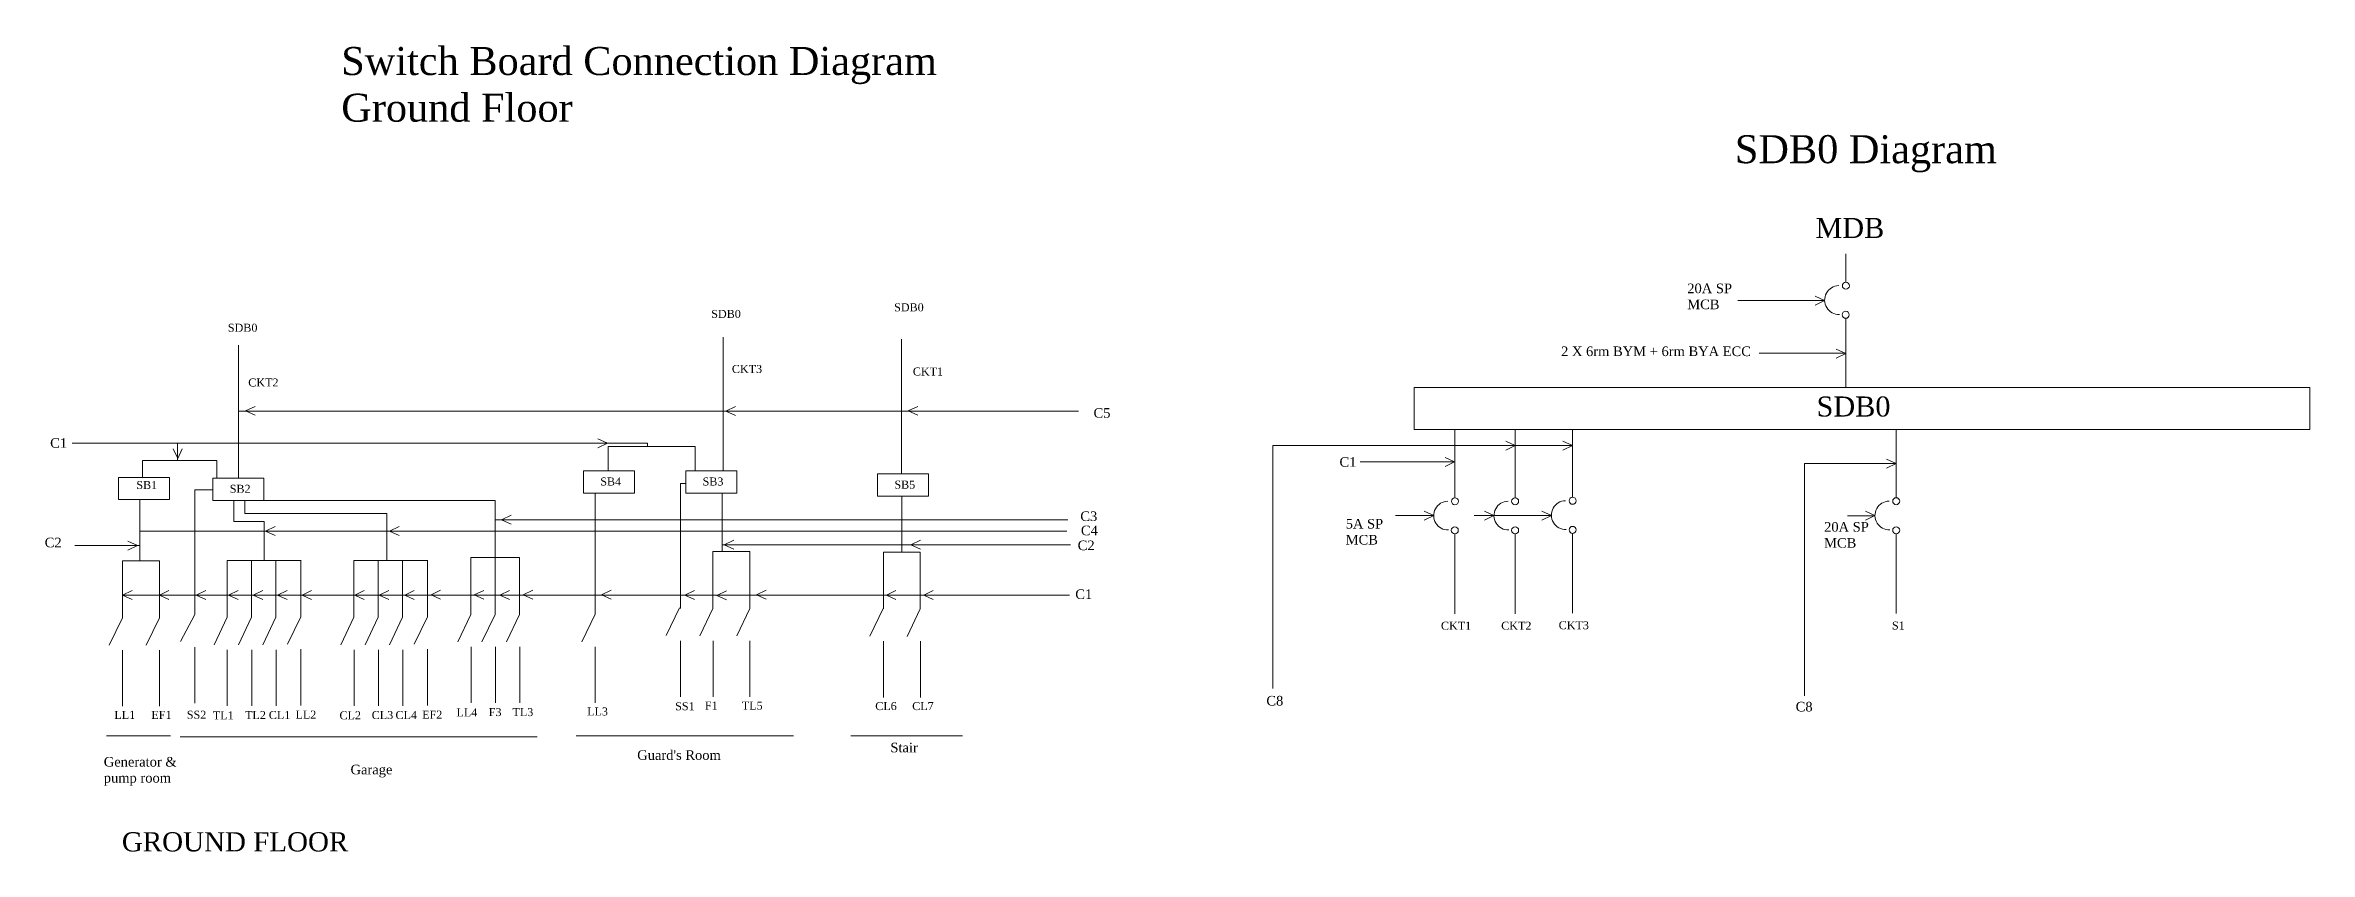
# Model space of a CAD drawing. Header units: feet. Extents: x -1909 to 11484, y -1193 to 2041.
# Drawn here: x -1830 to 1000, y 1033 to 2041 of the extents above; entities that cross this region are included whole.
import ezdxf

# ---------------------------------------------------------------- set-up
doc = ezdxf.new("R2010")
doc.units = ezdxf.units.FT
doc.header["$LTSCALE"] = 20
doc.header["$MEASUREMENT"] = 0
doc.layers.add('switchboard', color=60, linetype='Continuous', lineweight=0)
doc.layers.add('switchboard_text', color=60, linetype='Continuous', lineweight=0)
doc.styles.get("Standard").update_dxf_attribs({"font": 'times.ttf', "height": 18})

msp = doc.modelspace()

# ---------------------------------------------------------------- linework, layer by layer
at = {"layer": 'switchboard'}
for p, q in [((420.5, 1744.6), (420.5, 1780.3)), ((420.4, 1699.6), (420.4, 1613.2)), ((-982.6, 1509), (-982.6, 1676.1)), ((-759.7, 1505.1), (-759.7, 1673.7)), ((-1588.5, 1499.9), (-1588.5, 1666.2)), ((-68.1, 1475.3), (-68.1, 1560.5)), ((7.2, 1475.3), (7.2, 1560.5)), ((79, 1475.9), (79, 1561.1)), ((483.4, 1475.5), (483.4, 1560.6)), ((558.8, 1560.5), (558.8, 1560.6)), ((-1126.5, 1509), (-1126.5, 1539.3)), ((-1126.5, 1539.3), (-1017.6, 1539.3)), ((-1017.6, 1539.3), (-1017.6, 1509)), ((-1708.2, 1500.8), (-1708.2, 1521.8)), ((-1708.2, 1521.8), (-1615.5, 1521.8)), ((-1615.5, 1521.8), (-1615.5, 1499.9)), ((-1711.8, 1473), (-1711.8, 1396.4)), ((-1643, 1400.3), (-1643, 1485.2)), ((-1643, 1485.2), (-1620.3, 1485.2)), ((-1594.3, 1445.8), (-1594.3, 1472.1)), ((-1580.6, 1472.1), (-1580.6, 1455.9)), ((-1267.4, 1472), (-1556.6, 1472.1)), ((-1267.4, 1400.6), (-1267.4, 1472)), ((-1142.6, 1400.7), (-1142.6, 1481.2)), ((-1036, 1408), (-1036, 1493)), ((-1036, 1493), (-1036, 1493)), ((-1036, 1493), (-1029.4, 1493)), ((-983.7, 1481.2), (-983.7, 1408.1)), ((-759.3, 1407.5), (-759.3, 1477.3)), ((-1556.4, 1445.8), (-1594.3, 1445.8)), ((-1580.6, 1455.9), (-1402.8, 1455.9)), ((-1556.4, 1396.9), (-1556.4, 1445.8)), ((-1402.8, 1455.9), (-1402.8, 1396.9)), ((-68.2, 1430.3), (-68.2, 1330.5)), ((7.2, 1430.3), (7.2, 1330.5)), ((79, 1430.9), (79, 1331.1)), ((483.4, 1430.5), (483.4, 1330.7)), ((-1733.4, 1396.4), (-1733.4, 1325.5)), ((-1733.4, 1396.4), (-1687.1, 1396.4)), ((-1687.1, 1396.4), (-1710.2, 1396.4)), ((-1687.1, 1396.4), (-1687.1, 1325.5)), ((-1643, 1400.3), (-1643, 1329.4)), ((-1602.4, 1396.9), (-1602.4, 1326.1)), ((-1602.4, 1396.9), (-1510.5, 1396.9)), ((-1571.9, 1396.9), (-1571.9, 1326.1)), ((-1510.5, 1396.9), (-1556.4, 1396.9)), ((-1541.5, 1396.9), (-1541.5, 1326.1)), ((-1510.5, 1397.5), (-1510.5, 1326.7)), ((-1444.1, 1396.9), (-1444.1, 1326.1)), ((-1444.1, 1396.9), (-1352.2, 1396.9)), ((-1413.6, 1396.9), (-1413.6, 1326.1)), ((-1352.2, 1396.9), (-1398.1, 1396.9)), ((-1383.2, 1396.9), (-1383.2, 1326.1)), ((-1352.2, 1397.5), (-1352.2, 1326.7)), ((-1297.9, 1400.6), (-1297.9, 1329.7)), ((-1297.9, 1400.6), (-1237, 1400.6)), ((-1267.4, 1400.6), (-1267.4, 1329.7)), ((-1237, 1400.6), (-1267.4, 1400.6)), ((-1237, 1400.6), (-1237, 1329.7)), ((-1142.6, 1400.7), (-1142.6, 1329.9)), ((-1036, 1408), (-1036, 1337.1)), ((-995.4, 1408.1), (-995.4, 1337.2)), ((-995.4, 1408.1), (-949.2, 1408.1)), ((-949.2, 1408.1), (-972.3, 1408.1)), ((-949.2, 1408.1), (-949.2, 1337.2)), ((-782.4, 1407.5), (-782.4, 1336.6)), ((-782.4, 1407.5), (-736.2, 1407.5)), ((-736.2, 1407.5), (-759.3, 1407.5)), ((-736.2, 1407.5), (-736.2, 1336.6)), ((-1037.3, 1337.8), (-1053.9, 1303.4)), ((-995.4, 1337.2), (-1011.9, 1302.8)), ((-949.2, 1337.2), (-965.7, 1302.8)), ((-782.5, 1337), (-799.1, 1302.6)), ((-736.2, 1336.6), (-752.7, 1302.2)), ((-1733.4, 1325.5), (-1749.9, 1291.1)), ((-1687.1, 1325.5), (-1703.7, 1291.1)), ((-1643, 1329.4), (-1660.9, 1295.7)), ((-1602.4, 1326.1), (-1618.9, 1291.7)), ((-1571.9, 1326.1), (-1588.5, 1291.7)), ((-1541.5, 1326.1), (-1558, 1291.7)), ((-1510.5, 1326.7), (-1527, 1292.3)), ((-1444.1, 1326.1), (-1460.6, 1291.7)), ((-1413.6, 1326.1), (-1430.1, 1291.7)), ((-1383.2, 1326.1), (-1399.7, 1291.7)), ((-1352.2, 1326.7), (-1368.7, 1292.3)), ((-1297.9, 1329.7), (-1314.4, 1295.4)), ((-1267.4, 1329.7), (-1284, 1295.4)), ((-1237, 1329.7), (-1253.5, 1295.4)), ((-1142.6, 1329.9), (-1159.1, 1295.5)), ((-1733.2, 1285), (-1733.2, 1214.9)), ((-1687, 1285), (-1687, 1214.9)), ((-1642.9, 1288.9), (-1642.9, 1218.8)), ((-1602.3, 1285.5), (-1602.3, 1215.4)), ((-1571.8, 1285.5), (-1571.8, 1215.4)), ((-1541.4, 1285.5), (-1541.4, 1215.4)), ((-1510.4, 1286.1), (-1510.4, 1216)), ((-1443.9, 1285.5), (-1443.9, 1215.4)), ((-1413.5, 1285.5), (-1413.5, 1215.4)), ((-1383.1, 1285.5), (-1383.1, 1215.4)), ((-1352, 1286.1), (-1352, 1216)), ((-1297.7, 1289.2), (-1297.7, 1219.1)), ((-1267.3, 1289.2), (-1267.3, 1219.1)), ((-1236.9, 1289.2), (-1236.9, 1219.1)), ((-1142.5, 1289.3), (-1142.5, 1219.2)), ((-1035.9, 1296.6), (-1035.9, 1226.5)), ((-995.3, 1296.7), (-995.3, 1226.5)), ((-949.1, 1296.7), (-949.1, 1226.5)), ((-782.3, 1296), (-782.3, 1225.9)), ((-736.1, 1296), (-736.1, 1225.9)), ((-1753.1, 1177.9), (-1673.2, 1177.9)), ((-1661.2, 1176.7), (-1215, 1176.7)), ((-1166.5, 1178.1), (-894.6, 1178.1)), ((-823, 1178), (-683.4, 1178))]:
    msp.add_line(p, q, dxfattribs=at)
at = {"layer": 'switchboard', "color": 7}
for p, q in [((394, 1721.9), (382, 1727.3)), ((394, 1721.9), (285.7, 1721.9)), ((394, 1721.9), (382, 1716.1)), ((420.3, 1655.9), (312, 1655.9)), ((420.3, 1655.8), (408.3, 1661.2)), ((420.3, 1655.8), (408.3, 1650)), ((-1579.4, 1583.8), (-1567.4, 1589.6)), ((-979.2, 1583.5), (-967.2, 1589.3)), ((-751.3, 1583.8), (-739.3, 1589.6)), ((-1588.5, 1583.7), (-538.7, 1583.7)), ((-1579.4, 1583.8), (-1567.4, 1578.4)), ((-979.2, 1583.5), (-967.2, 1578.1)), ((-751.3, 1583.8), (-739.3, 1578.4)), ((-1664.5, 1543.5), (-1796.1, 1543.5)), ((-1664.3, 1524.6), (-1670.1, 1536.6)), ((-1664.5, 1521.8), (-1664.5, 1543.5)), ((-1664.5, 1543.5), (-1077.2, 1543.5)), ((-1664.3, 1524.6), (-1658.9, 1536.6)), ((-1127.3, 1543.6), (-1139.2, 1549)), ((-1127.3, 1543.6), (-1139.2, 1537.8)), ((-1077.2, 1543.5), (-1077.2, 1539.3)), ((79, 1540.8), (-295.7, 1540.8)), ((-295.7, 1540.8), (-295.7, 1237)), ((7.4, 1540.7), (-4.6, 1546.1)), ((7.4, 1540.7), (-4.6, 1534.9)), ((79, 1540.6), (67, 1546)), ((79, 1540.6), (67, 1534.8)), ((-68.4, 1520.3), (-186.3, 1520.3)), ((-68.4, 1520.3), (-80.4, 1525.7)), ((-68.4, 1520.3), (-80.4, 1514.5)), ((483.4, 1518.1), (369, 1518.1)), ((369, 1518.1), (369, 1227.7)), ((483.5, 1518.1), (471.5, 1523.5)), ((483.5, 1518.1), (471.5, 1512.3)), ((-1267.4, 1448), (-552, 1448)), ((-1259.5, 1447.7), (-1247.6, 1453.5)), ((-1259.5, 1447.7), (-1247.6, 1442.3)), ((-94.6, 1453.1), (-142.5, 1453.1)), ((-94.5, 1453.3), (-106.5, 1458.7)), ((-94.5, 1453.3), (-106.5, 1447.5)), ((-43.9, 1453.3), (52.5, 1453.3)), ((-19.3, 1453.3), (-31.3, 1458.7)), ((-19.3, 1453.3), (-31.3, 1447.5)), ((52.5, 1453.3), (40.5, 1458.7)), ((52.5, 1453.3), (40.5, 1447.5)), ((456.9, 1452.8), (422.7, 1452.8)), ((456.9, 1453.2), (444.9, 1458.6)), ((456.9, 1453.2), (444.9, 1447.3)), ((456.1, 1452.8), (456.9, 1452.8)), ((-1792.7, 1415.8), (-1711.8, 1415.8)), ((-1714.5, 1415.9), (-1726.5, 1421.3)), ((-1714.5, 1415.9), (-1726.5, 1410)), ((-1711.8, 1433.8), (-553.2, 1433.8)), ((-1554.6, 1433.6), (-1542.6, 1439.4)), ((-1554.6, 1433.6), (-1542.6, 1428.2)), ((-1399.4, 1433.8), (-1387.4, 1439.6)), ((-1399.4, 1433.8), (-1387.4, 1428.4)), ((-983.7, 1416.4), (-548.4, 1416.4)), ((-981.4, 1416.5), (-969.4, 1422.3)), ((-981.4, 1416.5), (-969.4, 1411.1)), ((-747.9, 1416.5), (-735.9, 1422.3)), ((-747.9, 1416.5), (-735.9, 1411.1)), ((-1733.4, 1353.7), (-1721.4, 1359.5)), ((-1687.1, 1353.7), (-1675.2, 1359.5)), ((-1641.2, 1353.8), (-1629.2, 1359.6)), ((-1600.9, 1353.7), (-1588.9, 1359.5)), ((-1570.1, 1353.7), (-1558.1, 1359.5)), ((-1539.6, 1353.8), (-1527.6, 1359.6)), ((-1508.9, 1353.7), (-1496.9, 1359.6)), ((-1443.1, 1353.7), (-1431.1, 1359.5)), ((-1412.4, 1353.7), (-1400.4, 1359.5)), ((-1380.6, 1353.8), (-1368.7, 1359.6)), ((-1347.7, 1354), (-1335.7, 1359.8)), ((-1293.6, 1353.9), (-1281.7, 1359.7)), ((-1261.8, 1353.7), (-1249.8, 1359.5)), ((-1232.4, 1354), (-1220.4, 1359.8)), ((-1134.5, 1354), (-1122.5, 1359.8)), ((-1030.5, 1353.6), (-1018.5, 1359.4)), ((-990.5, 1353.4), (-978.5, 1359.2)), ((-941, 1354.1), (-929, 1359.9)), ((-778.6, 1353.8), (-766.7, 1359.6)), ((-732, 1353.8), (-720, 1359.6)), ((-1733.4, 1353.7), (-549.6, 1353.7)), ((-1733.4, 1353.7), (-1721.4, 1348.3)), ((-1687.1, 1353.7), (-1675.2, 1348.3)), ((-1641.2, 1353.8), (-1629.2, 1348.4)), ((-1600.9, 1353.7), (-1588.9, 1348.3)), ((-1570.1, 1353.7), (-1558.1, 1348.3)), ((-1539.6, 1353.8), (-1527.6, 1348.4)), ((-1508.9, 1353.7), (-1496.9, 1348.3)), ((-1443.1, 1353.7), (-1431.1, 1348.3)), ((-1412.4, 1353.7), (-1400.4, 1348.3)), ((-1380.6, 1353.8), (-1368.7, 1348.4)), ((-1347.7, 1354), (-1335.7, 1348.6)), ((-1293.6, 1353.9), (-1281.7, 1348.5)), ((-1261.8, 1353.7), (-1249.8, 1348.3)), ((-1232.4, 1354), (-1220.4, 1348.6)), ((-1134.5, 1354), (-1122.5, 1348.6)), ((-1030.5, 1353.6), (-1018.5, 1348.2)), ((-990.5, 1353.4), (-978.5, 1348)), ((-941, 1354.1), (-929, 1348.7)), ((-778.6, 1353.8), (-766.7, 1348.4)), ((-732, 1353.8), (-720, 1348.4))]:
    msp.add_line(p, q, dxfattribs=at)
at = {"layer": 'switchboard'}
for points in [[(-118.9, 1613.2), (1000.2, 1613.2), (1000.2, 1560.5), (-118.9, 1560.5)], [(-1738.4, 1500.8), (-1674.6, 1500.8), (-1674.6, 1473), (-1738.4, 1473)], [(-1620.3, 1499.9), (-1556.6, 1499.9), (-1556.6, 1472.1), (-1620.3, 1472.1)], [(-1157.3, 1509), (-1093.6, 1509), (-1093.6, 1481.2), (-1157.3, 1481.2)], [(-1029.4, 1509), (-965.6, 1509), (-965.6, 1481.2), (-1029.4, 1481.2)], [(-789.7, 1505.1), (-725.9, 1505.1), (-725.9, 1477.3), (-789.7, 1477.3)]]:
    msp.add_lwpolyline(points, close=True, dxfattribs=at)
for centre in [(420.5, 1740.3), (420.4, 1704), (-68.1, 1471), (7.2, 1471), (79, 1471.6), (483.4, 1471.1), (-68.2, 1434.7), (7.2, 1434.7), (79, 1435.3), (483.4, 1434.8)]:
    msp.add_circle(centre, 4.37, dxfattribs=at)
for centre in [(412, 1722.4), (70.5, 1453.7), (-76.6, 1453.1), (-1.3, 1453.1), (474.9, 1453.2)]:
    msp.add_arc(centre, 18, 91.3607, 271.3607, dxfattribs=at)

# ---------------------------------------------------------------- texts
at = {"layer": 'switchboard', "color": 7, "insert": (64.6, 1664.4), "char_height": 12, "width": 242.534, "attachment_point": 1}
msp.add_mtext('2 X 6rm BYM + 6rm BYA ECC', dxfattribs=at)
at = {"layer": 'switchboard_text', "attachment_point": 1}
for s, insert, char_height, width in [('Switch Board Connection Diagram\\PGround Floor', (-1459.9, 2038.6), 35, 1196.231), ('SDB0 Diagram', (281.8, 1928.4), 35, 1196.231), ('MDB', (382.5, 1825), 25, 40.056), ('{\\C7;20A SP\\PMCB}', (222.3, 1743), 12, 108.05), ('SDB0', (-997.5, 1710.1), 10, 40.056), ('SDB0', (-768.9, 1718.3), 10, 40.056), ('SDB0', (-1601.6, 1692.8), 10, 40.056), ('CKT3', (-971.7, 1641.3), 10, 40.056), ('CKT2', (-1576.1, 1624.4), 10, 40.056), ('CKT1', (-745.5, 1638.1), 10, 40.056), ('{\\C7;C5}', (-519.7, 1587.4), 12, 108.05), ('SDB0', (383.9, 1601.9), 25, 40.056), ('{\\C7;C1}', (-1823.7, 1549.8), 12, 108.05), ('SB4', (-1136.2, 1500.7), 10, 40.056), ('SB3', (-1008.3, 1500.7), 10, 40.056), ('{\\C7;C1}', (-212.3, 1526.1), 12, 108.05), ('SB1', (-1716, 1496.3), 10, 40.056), ('SB2', (-1599.3, 1491.6), 10, 40.056), ('SB5', (-768.6, 1496.8), 10, 40.056), ('{\\C7;C3}', (-536.2, 1458.3), 12, 108.05), ('{\\C7;5A SP\\PMCB}', (-204.6, 1448.9), 12, 108.05), ('{\\C7;20A SP\\PMCB}', (393.3, 1445), 12, 108.05), ('{\\C7;C2}', (-1830.5, 1425.5), 12, 108.05), ('{\\C7;C2}', (-539.5, 1421.9), 12, 108.05), ('{\\C7;C4}', (-535.5, 1440.5), 12, 108.05), ('{\\C7;C1}', (-542.5, 1360.9), 12, 108.05), ('CKT1', (-85.5, 1320.5), 10, 40.056), ('CKT2', (-10.2, 1320.5), 10, 40.056), ('CKT3', (61.6, 1321.1), 10, 40.056), ('   S1', (466.8, 1320.7), 10, 40.056), ('SS1', (-1042.6, 1219.9), 10, 40.056), ('F1', (-1005.5, 1220.7), 10, 40.056), ('TL5', (-959.3, 1220.7), 10, 40.056), ('CL6', (-792.5, 1220.1), 10, 40.056), ('CL7', (-746.3, 1220.1), 10, 40.056), ('{\\C7;C8}', (-303.7, 1227.8), 12, 108.05), ('{\\C7;C8}', (357.8, 1220.4), 12, 108.05), ('LL1', (-1743.4, 1209.1), 10, 40.056), ('EF1', (-1697.2, 1209.1), 10, 40.056), ('SS2', (-1652.9, 1209.3), 10, 40.056), ('TL1', (-1620.4, 1208.5), 10, 40.056), ('TL2', (-1580.1, 1208.9), 10, 40.056), ('CL1', (-1550.4, 1208.9), 10, 40.056), ('LL2', (-1517.1, 1209.4), 10, 40.056), ('CL2', (-1462.1, 1208.5), 10, 40.056), ('CL3', (-1421.8, 1208.9), 10, 40.056), ('CL4', (-1392.1, 1208.9), 10, 40.056), ('EF2', (-1358.8, 1209.4), 10, 40.056), ('LL4', (-1315.9, 1212.2), 10, 40.056), ('F3', (-1275.6, 1212.6), 10, 40.056), ('TL3', (-1245.9, 1212.6), 10, 40.056), ('LL3', (-1152.6, 1213.4), 10, 40.056), ("{\\C1;Guard's Room}", (-1090, 1159.9), 12, 5.684341886080801e-14), ('{\\C1;Stair}', (-773.6, 1169.3), 12, 5.684341886080801e-14), ('{\\C1;Generator & pump room}', (-1756.7, 1151.5), 12, 108.05), ('{\\C1;Garage}', (-1448.3, 1141.8), 12, 5.684341886080801e-14), ('{\\C1;GROUND FLOOR}', (-1734.1, 1057.5), 24, 5.684341886080801e-14)]:
    msp.add_mtext(s, dxfattribs=dict(at, insert=insert, char_height=char_height, width=width))

doc.saveas('drawing.dxf')
